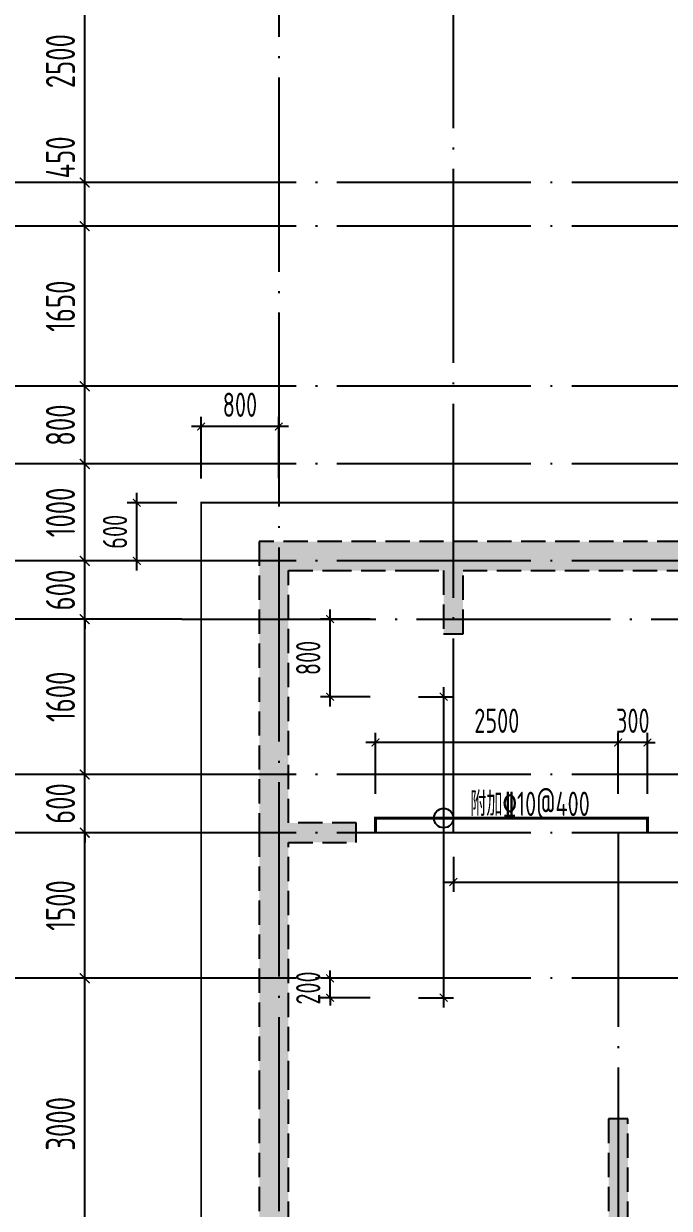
# Model space of a CAD drawing. Extents: x -1058961 to 23600, y -449123 to 2751847.
# Drawn here: x -534723 to -528068, y 22994 to 35200 of the extents above; entities that cross this region are included whole.
import ezdxf

# ---------------------------------------------------------------- set-up
doc = ezdxf.new("R2010")
doc.units = 0
doc.header["$LTSCALE"] = 1000
doc.linetypes.add('DASH', pattern=[0.35, 0.25, -0.1])
doc.linetypes.add('DOTE', pattern=[2.42, 2, -0.2, 0.02, -0.2])
doc.layers.get('0').update_dxf_attribs({"linetype": 'CONTINUOUS'})
doc.layers.get('DEFPOINTS').update_dxf_attribs({"linetype": 'CONTINUOUS'})
for name, color, linetype in [('A-AXIS', 1, 'CONTINUOUS'), ('A-DOTE', 10, 'DOTE'), ('S-B板配筋', 6, 'CONTINUOUS'), ('S-B板配筋号', 7, 'CONTINUOUS'), ('S-J基础底板', 5, 'CONTINUOUS'), ('S-J基础底板标注', 3, 'CONTINUOUS'), ('S-Q墙填充', 252, 'CONTINUOUS'), ('S-Q墙实线', 6, 'CONTINUOUS'), ('S-Q墙虚线', 6, 'DASH'), ('S-Y一般标注', 3, 'CONTINUOUS')]:
    doc.layers.add(name, color=color, linetype=linetype)
doc.styles.add('TSSD_DIMENSION', font='Tssdeng.shx', dxfattribs={"width": 0.7, "bigfont": 'tssdchn.shx'})
doc.styles.add('TSSD_REIN', font='tssdeng.shx', dxfattribs={"width": 0.7, "height": 300, "bigfont": 'tssdchn.shx'})
doc.dimstyles.new('TSSD_100_100', dxfattribs={"dimtxt": 300, "dimasz": 100, "dimexe": 100, "dimexo": 250, "dimgap": 100, "dimtad": 1, "dimdec": 0, "dimzin": 0, "dimdsep": 46, "dimtxsty": 'TSSD_DIMENSION', "dimblk": 'ARCHTICK', "dimcen": 0, "dimdle": 100, "dimclrt": 7, "dimadec": 0, "dimazin": 0, "dimtfac": 1, "dimtdec": 0, "dimtix": 1, "dimtmove": 2, "dimatfit": 3, "dimldrblk": 'ARCHTICK', "dimfxl": 0, "dimtolj": 1, "dimtzin": 0, "dimarcsym": 0})
doc.dimstyles.new('TSSD_100_100$0', dxfattribs={"dimtxt": 300, "dimasz": 80, "dimexe": 100, "dimexo": 250, "dimgap": 100, "dimtad": 1, "dimdec": 0, "dimzin": 0, "dimdsep": 46, "dimtxsty": 'TSSD_DIMENSION', "dimblk": 'ARCHTICK', "dimcen": 0, "dimdle": 100, "dimclrd": 3, "dimclre": 3, "dimclrt": 7, "dimadec": 0, "dimazin": 0, "dimtfac": 1, "dimtdec": 0, "dimtix": 1, "dimtmove": 2, "dimatfit": 3, "dimldrblk": 'ARCHTICK', "dimfxl": 0, "dimtolj": 1, "dimtzin": 0, "dimarcsym": 0})

# ---------------------------------------------------------------- blocks, each defined once
blk = doc.blocks.new('_ArchTick')
at = {"color": 0, "linetype": 'ByBlock', "const_width": 0.15}
blk.add_lwpolyline([(-0.5, -0.5), (0.5, 0.5)], dxfattribs=at)
blk = doc.blocks.new('*D677')
at = {"layer": 'DEFPOINTS', "color": 0, "ltscale": 0.5}
for p in [(-530902, 28265), (-530902, 25164), (-530394, 25164)]:
    blk.add_point(p, dxfattribs=at)
at = {"layer": 'S-J基础底板标注', "color": 3, "lineweight": -2, "ltscale": 0.5}
for p, q in [((-530394, 28365), (-530394, 25064)), ((-530652, 28265), (-530294, 28265)), ((-530652, 25164), (-530294, 25164))]:
    blk.add_line(p, q, dxfattribs=at)
at = {"layer": 'S-J基础底板标注', "color": 3, "lineweight": -2, "ltscale": 0.5, "xscale": 80, "yscale": 80, "zscale": 80}
for p, rotation in [((-530394, 28265), 90), ((-530394, 25164), 270)]:
    blk.add_blockref('_ArchTick', p, dxfattribs=dict(at, rotation=rotation))
blk = doc.blocks.new('*D619')
at = {"layer": 'DEFPOINTS', "color": 0}
for p in [(-531565, 25365), (-530902, 25365), (-530902, 25164)]:
    blk.add_point(p, dxfattribs=at)
at = {"layer": 'S-J基础底板标注', "color": 3, "lineweight": -2}
for p, q in [((-531565, 25365), (-531565, 25445)), ((-531152, 25365), (-531665, 25365)), ((-531565, 25164), (-531565, 25365)), ((-531152, 25164), (-531665, 25164)), ((-531565, 25164), (-531565, 25084))]:
    blk.add_line(p, q, dxfattribs=at)
at = {"layer": 'S-J基础底板标注', "color": 3, "lineweight": -2, "xscale": 80, "yscale": 80, "zscale": 80}
for p, rotation in [((-531565, 25365), 269.9999160272177), ((-531565, 25164), 89.99991602721767)]:
    blk.add_blockref('_ArchTick', p, dxfattribs=dict(at, rotation=rotation))
at = {"layer": 'S-J基础底板标注', "color": 7, "insert": (-531790, 25264), "char_height": 250, "attachment_point": 5, "rotation": 89.9999, "style": 'TSSD_DIMENSION'}
blk.add_mtext('\\A1;200', dxfattribs=at)
blk = doc.blocks.new('*D620')
at = {"layer": 'DEFPOINTS', "color": 0}
for p in [(-531096, 27793), (-531096, 27015), (-528596, 27015)]:
    blk.add_point(p, dxfattribs=at)
at = {"layer": 'S-J基础底板标注', "color": 3, "lineweight": -2}
for p, q in [((-531096, 27265), (-531096, 27893)), ((-528596, 27265), (-528596, 27893)), ((-528496, 27793), (-531196, 27793))]:
    blk.add_line(p, q, dxfattribs=at)
at = {"layer": 'S-J基础底板标注', "color": 3, "lineweight": -2, "xscale": 80, "yscale": 80, "zscale": 80}
for p, rotation in [((-531096, 27793), 180.0000000010958), ((-528596, 27793), 1.095763479952439e-09)]:
    blk.add_blockref('_ArchTick', p, dxfattribs=dict(at, rotation=rotation))
at = {"layer": 'S-J基础底板标注', "color": 7, "insert": (-529846, 28018), "char_height": 250, "attachment_point": 5, "rotation": 0, "style": 'TSSD_DIMENSION'}
blk.add_mtext('\\A1;2500', dxfattribs=at)
blk = doc.blocks.new('*D621')
at = {"layer": 'DEFPOINTS', "color": 0}
for p in [(-531565, 29065), (-530902, 29065), (-530902, 28265)]:
    blk.add_point(p, dxfattribs=at)
at = {"layer": 'S-J基础底板标注', "color": 3, "lineweight": -2}
for p, q in [((-531152, 29065), (-531665, 29065)), ((-531565, 28165), (-531565, 29165)), ((-531152, 28265), (-531665, 28265))]:
    blk.add_line(p, q, dxfattribs=at)
at = {"layer": 'S-J基础底板标注', "color": 3, "lineweight": -2, "xscale": 80, "yscale": 80, "zscale": 80}
for p, rotation in [((-531565, 29065), 89.99911206633702), ((-531565, 28265), 269.999112066337)]:
    blk.add_blockref('_ArchTick', p, dxfattribs=dict(at, rotation=rotation))
at = {"layer": 'S-J基础底板标注', "color": 7, "insert": (-531790, 28665), "char_height": 250, "attachment_point": 5, "rotation": 89.9991, "style": 'TSSD_DIMENSION'}
blk.add_mtext('\\A1;800', dxfattribs=at)
blk = doc.blocks.new('*D634')
at = {"layer": 'DEFPOINTS', "color": 0}
for p in [(-532894, 31049), (-532893, 30265), (-532093, 30266)]:
    blk.add_point(p, dxfattribs=at)
at = {"layer": 'S-J基础底板标注', "color": 3, "lineweight": -2}
for p, q in [((-532893, 30515), (-532894, 31149)), ((-532093, 30516), (-532094, 31150)), ((-531994, 31050), (-532994, 31049))]:
    blk.add_line(p, q, dxfattribs=at)
at = {"layer": 'S-J基础底板标注', "color": 3, "lineweight": -2, "xscale": 80, "yscale": 80, "zscale": 80}
for p, rotation in [((-532894, 31049), 180.0954779077753), ((-532094, 31050), 0.09547790777525655)]:
    blk.add_blockref('_ArchTick', p, dxfattribs=dict(at, rotation=rotation))
at = {"layer": 'S-J基础底板标注', "color": 7, "insert": (-532494, 31274), "char_height": 250, "attachment_point": 5, "rotation": 0.0955, "style": 'TSSD_DIMENSION'}
blk.add_mtext('\\A1;800', dxfattribs=at)
blk = doc.blocks.new('*D651')
at = {"layer": 'DEFPOINTS', "color": 0}
for p in [(-533557, 30265), (-532894, 30265), (-532894, 29665)]:
    blk.add_point(p, dxfattribs=at)
at = {"layer": 'S-J基础底板标注', "color": 3, "lineweight": -2}
for p, q in [((-533557, 29565), (-533557, 30365)), ((-533144, 30265), (-533657, 30265)), ((-533144, 29665), (-533657, 29665))]:
    blk.add_line(p, q, dxfattribs=at)
at = {"layer": 'S-J基础底板标注', "color": 3, "lineweight": -2, "xscale": 80, "yscale": 80, "zscale": 80}
for p, rotation in [((-533557, 30265), 90), ((-533557, 29665), 270)]:
    blk.add_blockref('_ArchTick', p, dxfattribs=dict(at, rotation=rotation))
at = {"layer": 'S-J基础底板标注', "color": 7, "insert": (-533782, 29965), "char_height": 250, "attachment_point": 5, "rotation": 90, "style": 'TSSD_DIMENSION'}
blk.add_mtext('\\A1;600', dxfattribs=at)
blk = doc.blocks.new('*D652')
at = {"layer": 'DEFPOINTS', "color": 0}
for p in [(-528594, 27793), (-528594, 27015), (-528293, 27015)]:
    blk.add_point(p, dxfattribs=at)
at = {"layer": 'S-J基础底板标注', "color": 3, "lineweight": -2}
for p, q in [((-528594, 27265), (-528594, 27893)), ((-528293, 27265), (-528293, 27893)), ((-528594, 27793), (-528674, 27793)), ((-528293, 27793), (-528594, 27793)), ((-528293, 27793), (-528213, 27793))]:
    blk.add_line(p, q, dxfattribs=at)
at = {"layer": 'S-J基础底板标注', "color": 3, "lineweight": -2, "xscale": 80, "yscale": 80, "zscale": 80}
for p, rotation in [((-528594, 27793), 1.459594709979785e-09), ((-528293, 27793), 180.0000000014596)]:
    blk.add_blockref('_ArchTick', p, dxfattribs=dict(at, rotation=rotation))
at = {"layer": 'S-J基础底板标注', "color": 7, "insert": (-528444, 28018), "char_height": 250, "attachment_point": 5, "rotation": 0, "style": 'TSSD_DIMENSION'}
blk.add_mtext('\\A1;300', dxfattribs=at)
blk = doc.blocks.new('*D3149')
at = {"layer": 'DEFPOINTS', "color": 0}
for p in [(2600, 10900), (3600, 10900), (3600, 9400)]:
    blk.add_point(p, dxfattribs=at)
at = {"layer": 'S-Y一般标注', "color": 0, "lineweight": -2}
for p, q in [((2600, 9300), (2600, 11000)), ((3350, 10900), (2500, 10900)), ((3350, 9400), (2500, 9400))]:
    blk.add_line(p, q, dxfattribs=at)
at = {"layer": 'S-Y一般标注', "color": 0, "lineweight": -2, "xscale": 100, "yscale": 100, "zscale": 100}
for p, rotation in [((2600, 10900), 90), ((2600, 9400), 270)]:
    blk.add_blockref('_ArchTick', p, dxfattribs=dict(at, rotation=rotation))
at = {"layer": 'S-Y一般标注', "color": 7, "insert": (2350, 10150), "char_height": 300, "attachment_point": 5, "rotation": 90, "style": 'TSSD_DIMENSION'}
blk.add_mtext('\\A1;1500', dxfattribs=at)
blk = doc.blocks.new('*D3150')
at = {"layer": 'DEFPOINTS', "color": 0}
for p in [(2600, 11500), (3600, 11500), (3600, 10900)]:
    blk.add_point(p, dxfattribs=at)
at = {"layer": 'S-Y一般标注', "color": 0, "lineweight": -2}
for p, q in [((2600, 11500), (2600, 11600)), ((3350, 11500), (2500, 11500)), ((2600, 10900), (2600, 11500)), ((3350, 10900), (2500, 10900)), ((2600, 10900), (2600, 10800))]:
    blk.add_line(p, q, dxfattribs=at)
at = {"layer": 'S-Y一般标注', "color": 0, "lineweight": -2, "xscale": 100, "yscale": 100, "zscale": 100}
for p, rotation in [((2600, 11500), 270), ((2600, 10900), 90)]:
    blk.add_blockref('_ArchTick', p, dxfattribs=dict(at, rotation=rotation))
at = {"layer": 'S-Y一般标注', "color": 7, "insert": (2350, 11200), "char_height": 300, "attachment_point": 5, "rotation": 90, "style": 'TSSD_DIMENSION'}
blk.add_mtext('\\A1;600', dxfattribs=at)
blk = doc.blocks.new('*D3151')
at = {"layer": 'DEFPOINTS', "color": 0}
for p in [(2600, 13100), (3600, 13100), (3600, 11500)]:
    blk.add_point(p, dxfattribs=at)
at = {"layer": 'S-Y一般标注', "color": 0, "lineweight": -2}
for p, q in [((2600, 11400), (2600, 13200)), ((3350, 13100), (2500, 13100)), ((3350, 11500), (2500, 11500))]:
    blk.add_line(p, q, dxfattribs=at)
at = {"layer": 'S-Y一般标注', "color": 0, "lineweight": -2, "xscale": 100, "yscale": 100, "zscale": 100}
for p, rotation in [((2600, 13100), 90), ((2600, 11500), 270)]:
    blk.add_blockref('_ArchTick', p, dxfattribs=dict(at, rotation=rotation))
at = {"layer": 'S-Y一般标注', "color": 7, "insert": (2350, 12300), "char_height": 300, "attachment_point": 5, "rotation": 90, "style": 'TSSD_DIMENSION'}
blk.add_mtext('\\A1;1600', dxfattribs=at)
blk = doc.blocks.new('*D3152')
at = {"layer": 'DEFPOINTS', "color": 0}
for p in [(2600, 13700), (3600, 13700), (3600, 13100)]:
    blk.add_point(p, dxfattribs=at)
at = {"layer": 'S-Y一般标注', "color": 0, "lineweight": -2}
for p, q in [((2600, 13700), (2600, 13800)), ((3350, 13700), (2500, 13700)), ((2600, 13100), (2600, 13700)), ((3350, 13100), (2500, 13100)), ((2600, 13100), (2600, 13000))]:
    blk.add_line(p, q, dxfattribs=at)
at = {"layer": 'S-Y一般标注', "color": 0, "lineweight": -2, "xscale": 100, "yscale": 100, "zscale": 100}
for p, rotation in [((2600, 13700), 270), ((2600, 13100), 90)]:
    blk.add_blockref('_ArchTick', p, dxfattribs=dict(at, rotation=rotation))
at = {"layer": 'S-Y一般标注', "color": 7, "insert": (2350, 13400), "char_height": 300, "attachment_point": 5, "rotation": 90, "style": 'TSSD_DIMENSION'}
blk.add_mtext('\\A1;600', dxfattribs=at)
blk = doc.blocks.new('*D3153')
at = {"layer": 'DEFPOINTS', "color": 0}
for p in [(2600, 14700), (3600, 14700), (3600, 13700)]:
    blk.add_point(p, dxfattribs=at)
at = {"layer": 'S-Y一般标注', "color": 0, "lineweight": -2}
for p, q in [((2600, 13600), (2600, 14800)), ((3350, 14700), (2500, 14700)), ((3350, 13700), (2500, 13700))]:
    blk.add_line(p, q, dxfattribs=at)
at = {"layer": 'S-Y一般标注', "color": 0, "lineweight": -2, "xscale": 100, "yscale": 100, "zscale": 100}
for p, rotation in [((2600, 14700), 90), ((2600, 13700), 270)]:
    blk.add_blockref('_ArchTick', p, dxfattribs=dict(at, rotation=rotation))
at = {"layer": 'S-Y一般标注', "color": 7, "insert": (2350, 14200), "char_height": 300, "attachment_point": 5, "rotation": 90, "style": 'TSSD_DIMENSION'}
blk.add_mtext('\\A1;1000', dxfattribs=at)
blk = doc.blocks.new('*D3155')
at = {"layer": 'DEFPOINTS', "color": 0}
for p in [(2600, 15500), (3600, 15500), (3600, 14700)]:
    blk.add_point(p, dxfattribs=at)
at = {"layer": 'S-Y一般标注', "color": 0, "lineweight": -2}
for p, q in [((2600, 14600), (2600, 15600)), ((3350, 15500), (2500, 15500)), ((3350, 14700), (2500, 14700))]:
    blk.add_line(p, q, dxfattribs=at)
at = {"layer": 'S-Y一般标注', "color": 0, "lineweight": -2, "xscale": 100, "yscale": 100, "zscale": 100}
for p, rotation in [((2600, 15500), 90), ((2600, 14700), 270)]:
    blk.add_blockref('_ArchTick', p, dxfattribs=dict(at, rotation=rotation))
at = {"layer": 'S-Y一般标注', "color": 7, "insert": (2350, 15100), "char_height": 300, "attachment_point": 5, "rotation": 90, "style": 'TSSD_DIMENSION'}
blk.add_mtext('\\A1;800', dxfattribs=at)
blk = doc.blocks.new('*D3156')
at = {"layer": 'DEFPOINTS', "color": 0}
for p in [(2600, 17600), (3600, 17600), (3600, 17150)]:
    blk.add_point(p, dxfattribs=at)
at = {"layer": 'S-Y一般标注', "color": 0, "lineweight": -2}
for p, q in [((2600, 17050), (2600, 17700)), ((3350, 17600), (2500, 17600)), ((3350, 17150), (2500, 17150))]:
    blk.add_line(p, q, dxfattribs=at)
at = {"layer": 'S-Y一般标注', "color": 0, "lineweight": -2, "xscale": 100, "yscale": 100, "zscale": 100}
for p, rotation in [((2600, 17600), 90), ((2600, 17150), 270)]:
    blk.add_blockref('_ArchTick', p, dxfattribs=dict(at, rotation=rotation))
at = {"layer": 'S-Y一般标注', "color": 7, "insert": (2350, 17858), "char_height": 300, "attachment_point": 5, "rotation": 90, "style": 'TSSD_DIMENSION'}
blk.add_mtext('\\A1;450', dxfattribs=at)
blk = doc.blocks.new('*D3157')
at = {"layer": 'DEFPOINTS', "color": 0}
for p in [(2600, 20100), (3600, 20100), (3600, 17600)]:
    blk.add_point(p, dxfattribs=at)
at = {"layer": 'S-Y一般标注', "color": 0, "lineweight": -2}
for p, q in [((2600, 17500), (2600, 20200)), ((3350, 20100), (2500, 20100)), ((3350, 17600), (2500, 17600))]:
    blk.add_line(p, q, dxfattribs=at)
at = {"layer": 'S-Y一般标注', "color": 0, "lineweight": -2, "xscale": 100, "yscale": 100, "zscale": 100}
for p, rotation in [((2600, 20100), 90), ((2600, 17600), 270)]:
    blk.add_blockref('_ArchTick', p, dxfattribs=dict(at, rotation=rotation))
at = {"layer": 'S-Y一般标注', "color": 7, "insert": (2350, 18850), "char_height": 300, "attachment_point": 5, "rotation": 90, "style": 'TSSD_DIMENSION'}
blk.add_mtext('\\A1;2500', dxfattribs=at)
blk = doc.blocks.new('*D3159')
at = {"layer": 'DEFPOINTS', "color": 0}
for p in [(2600, 9400), (3600, 9400), (3600, 6400)]:
    blk.add_point(p, dxfattribs=at)
at = {"layer": 'S-Y一般标注', "color": 0, "lineweight": -2}
for p, q in [((3350, 9400), (2500, 9400)), ((2600, 6300), (2600, 9500)), ((3350, 6400), (2500, 6400))]:
    blk.add_line(p, q, dxfattribs=at)
at = {"layer": 'S-Y一般标注', "color": 0, "lineweight": -2, "xscale": 100, "yscale": 100, "zscale": 100}
for p, rotation in [((2600, 9400), 90), ((2600, 6400), 270)]:
    blk.add_blockref('_ArchTick', p, dxfattribs=dict(at, rotation=rotation))
at = {"layer": 'S-Y一般标注', "color": 7, "insert": (2350, 7900), "char_height": 300, "attachment_point": 5, "rotation": 90, "style": 'TSSD_DIMENSION'}
blk.add_mtext('\\A1;3000', dxfattribs=at)
blk = doc.blocks.new('*D3194')
at = {"layer": 'DEFPOINTS', "color": 0}
for p in [(2600, 17150), (3600, 17150), (3600, 15500)]:
    blk.add_point(p, dxfattribs=at)
at = {"layer": 'S-Y一般标注', "color": 0, "lineweight": -2}
for p, q in [((2600, 15400), (2600, 17250)), ((3350, 17150), (2500, 17150)), ((3350, 15500), (2500, 15500))]:
    blk.add_line(p, q, dxfattribs=at)
at = {"layer": 'S-Y一般标注', "color": 0, "lineweight": -2, "xscale": 100, "yscale": 100, "zscale": 100}
for p, rotation in [((2600, 17150), 90), ((2600, 15500), 270)]:
    blk.add_blockref('_ArchTick', p, dxfattribs=dict(at, rotation=rotation))
at = {"layer": 'S-Y一般标注', "color": 7, "insert": (2350, 16325), "char_height": 300, "attachment_point": 5, "rotation": 90, "style": 'TSSD_DIMENSION'}
blk.add_mtext('\\A1;1650', dxfattribs=at)
blk = doc.blocks.new('*D2779')
at = {"layer": 'DEFPOINTS', "color": 0, "ltscale": 0.5}
for p in [(-530294, 26865), (-522794, 26865), (-522794, 26356)]:
    blk.add_point(p, dxfattribs=at)
at = {"layer": 'S-J基础底板标注', "color": 3, "lineweight": -2, "ltscale": 0.5}
for p, q in [((-530294, 26615), (-530294, 26256)), ((-522794, 26615), (-522794, 26256)), ((-530394, 26356), (-522694, 26356))]:
    blk.add_line(p, q, dxfattribs=at)
at = {"layer": 'S-J基础底板标注', "color": 3, "lineweight": -2, "ltscale": 0.5, "xscale": 80, "yscale": 80, "zscale": 80}
for p, rotation in [((-530294, 26356), 180.0001794921732), ((-522794, 26356), 0.0001794921732628948)]:
    blk.add_blockref('_ArchTick', p, dxfattribs=dict(at, rotation=rotation))
blk = doc.blocks.new('20210824.17211196')
at = {"layer": 'S-Q墙填充', "ltscale": 0.5}
h = blk.add_hatch(dxfattribs=at)
h.set_pattern_fill('ARMORED', color=252, scale=30, style=0)
h.set_pattern_definition([(50, (48278.55, 29260.87), (215.17805, -18.82564), [22.5, -247.5]), (355, (48278.55, 29260.87), (-41.6254, 225.65764), [18, -198]), (100.4514, (48296.48, 29259.3), (173.5528, 206.83186), [19.12206, -210.34263]), (46.1842, (48278.55, 29320.87), (320.1723, -49.6557), [33.75, -371.25]), (96.6356, (48305.23, 29316.73), (280.3988, 292.2354), [28.6831, -315.5139]), (351.1842, (48278.55, 29320.87), (280.3986, 292.2356), [27, -297]), (21, (48308.55, 29305.87), (179.07212, -120.78567), [22.5, -247.5]), (326, (48308.55, 29305.87), (72.9946, 217.545), [18, -198]), (71.4514, (48323.47, 29295.8), (252.0668, 96.75915), [19.12206, -210.34263]), (37.5, (48278.55, 29260.87), (3.647957, 99.868156), [0, -195.6, 0, -201, 0, -198.75]), (7.5, (48278.55, 29260.87), (78.92086, 118.32351), [0, -114.6, 0, -191.1, 0, -75.75]), (327.5, (48211.65, 29260.87), (160.14673, -6.76646), [0, -75, 0, -234, 0, -310.5]), (317.5, (48181.65, 29260.87), (174.95585, 30.0315), [0, -97.5, 0, -155.4, 0, -220.5]), (45, (48278.55, 29260.87), (-106.06602, 106.06602), [])])
h.paths.add_polyline_path([(147542, 66729), (145942, 66729), (145542, 66729), (142642, 66729), (142192, 66729), (141292, 66729), (140842, 66729), (139342, 66729), (139342, 67529), (139342, 68529), (138692, 68529), (137042, 68529), (136442, 68529), (136442, 68779), (133242, 68779), (133242, 68529), (132642, 68529), (131042, 68529), (130342, 68529), (130342, 67529), (130342, 66729), (117642, 66729), (117192, 66729), (116292, 66729), (115842, 66729), (114342, 66729), (114342, 67529), (114342, 68529), (113692, 68529), (112042, 68529), (111442, 68529), (111442, 68779), (108242, 68779), (108242, 68529), (107642, 68529), (106042, 68529), (105342, 68529), (105342, 67529), (105342, 66729), (97142, 66729), (97142, 63729), (97142, 61129), (97142, 59029), (99942, 59029), (106442, 59029), (106442, 57829), (107492, 57829), (109842, 57829), (112192, 57829), (113242, 57829), (113242, 59029), (118842, 59029), (119742, 59029), (122342, 59029), (124942, 59029), (125842, 59029), (131442, 59029), (131442, 57829), (132492, 57829), (134842, 57829), (137192, 57829), (138242, 57829), (138242, 59029), (143842, 59029), (144742, 59029), (147542, 59029)])
h.paths.add_polyline_path([(100942, 59329), (100942, 60779), (100742, 60779), (100742, 59329), (99942, 59329), (97442, 59329), (97442, 61129), (97442, 63629), (98142, 63629), (98142, 63829), (97442, 63829), (97442, 66429), (97842, 66429), (98742, 66429), (99042, 66429), (99042, 65779), (99242, 65779), (99242, 66429), (101942, 66429), (101942, 63629), (102142, 63629), (102142, 66429), (102492, 66429), (103392, 66429), (103742, 66429), (103742, 65629), (103942, 65629), (103942, 66429), (105642, 66429), (105642, 67529), (105642, 68229), (106042, 68229), (107642, 68229), (108342, 68229), (108342, 67029), (108542, 67029), (108542, 68329), (108542, 68479), (111142, 68479), (111142, 68329), (111142, 67029), (111342, 67029), (111342, 68229), (112042, 68229), (113692, 68229), (114042, 68229), (114042, 67529), (114042, 66429), (115742, 66429), (115742, 65629), (115942, 65629), (115942, 66429), (116292, 66429), (117192, 66429), (117542, 66429), (117542, 63629), (117742, 63629), (117742, 66429), (120442, 66429), (120442, 63629), (120642, 63629), (120642, 66429), (120942, 66429), (121942, 66429), (122242, 66429), (122242, 66429), (122442, 66429), (122442, 66429), (122742, 66429), (123742, 66429), (124042, 66429), (124042, 63629), (124242, 63629), (124242, 66429), (126942, 66429), (126942, 63629), (127142, 63629), (127142, 66429), (127492, 66429), (128392, 66429), (128742, 66429), (128742, 65629), (128942, 65629), (128942, 66429), (130642, 66429), (130642, 67529), (130642, 68229), (131042, 68229), (132642, 68229), (133342, 68229), (133342, 67029), (133542, 67029), (133542, 68479), (136142, 68479), (136142, 67029), (136342, 67029), (136342, 68229), (137042, 68229), (138692, 68229), (139042, 68229), (139042, 67529), (139042, 66429), (140742, 66429), (140742, 65629), (140942, 65629), (140942, 66429), (141292, 66429), (142192, 66429), (142542, 66429), (142542, 63629), (142742, 63629), (142742, 66429), (145442, 66429), (145442, 65779), (145642, 65779), (145642, 66429), (145942, 66429), (146842, 66429), (147242, 66429), (147242, 63829), (146542, 63829), (146542, 63629), (147242, 63629), (147242, 61129), (147242, 59329), (144742, 59329), (143942, 59329), (143942, 60779), (143742, 60779), (143742, 59329), (138242, 59329), (138242, 59579), (137942, 59579), (137942, 59229), (137942, 58129), (137192, 58129), (134842, 58129), (132492, 58129), (131742, 58129), (131742, 59229), (131742, 59579), (131442, 59579), (131442, 59329), (125942, 59329), (125942, 60779), (125742, 60779), (125742, 59329), (124942, 59329), (122342, 59329), (119742, 59329), (118942, 59329), (118942, 60779), (118742, 60779), (118742, 59329), (113242, 59329), (113242, 59579), (112942, 59579), (112942, 59229), (112942, 58129), (112192, 58129), (109842, 58129), (107492, 58129), (106742, 58129), (106742, 59229), (106742, 59579), (106442, 59579), (106442, 59329)], flags=16)
at = {"layer": 'S-Q墙虚线', "color": 6}
for points in [[(111442, 68779), (108242, 68779), (108242, 68529), (107642, 68529), (106042, 68529), (105342, 68529), (105342, 67529), (105342, 66729), (97142, 66729), (97142, 63729), (97142, 61129), (97142, 59029), (99942, 59029), (106442, 59029), (106442, 57829), (107492, 57829), (109842, 57829)], [(98742, 66429), (99042, 66429), (99042, 65779), (99242, 65779), (99242, 66429), (101942, 66429)], [(109842, 58129), (107492, 58129), (106742, 58129), (106742, 59229), (106742, 59579), (106442, 59579), (106442, 59329), (100942, 59329), (100942, 60779), (100742, 60779), (100742, 59329), (99942, 59329), (97442, 59329), (97442, 61129), (97442, 63629), (98142, 63629), (98142, 63829), (97442, 63829), (97442, 66429), (97842, 66429), (98742, 66429)]]:
    blk.add_lwpolyline(points, dxfattribs=at)
blk = doc.blocks.new('20210726.16350016')
at = {"layer": 'A-AXIS'}
for p, q in [((3600, 17600), (800, 17600)), ((3600, 17150), (800, 17150)), ((3600, 15500), (800, 15500)), ((3600, 14700), (800, 14700)), ((3600, 13700), (800, 13700)), ((3600, 13100.3), (800, 13100.3)), ((3600, 11500), (800, 11500)), ((3600, 10900), (800, 10900)), ((3600, 9400), (800, 9400))]:
    blk.add_line(p, q, dxfattribs=at)
at = {"layer": 'A-DOTE'}
for p, q in [((4600, 21100), (4600, 3600)), ((6400, 10900), (6400, 21100)), ((55600, 17600), (3600, 17600)), ((55600, 17150), (3600, 17150)), ((55600, 15500), (3600, 15500)), ((55600, 14700), (3600, 14700)), ((55600, 13700), (3600, 13700)), ((3600, 13100.3), (55600, 13100.3)), ((55600, 11500), (3600, 11500)), ((55600, 10900), (3600, 10900)), ((8100, 10900), (8100, 3600)), ((55600, 9400), (3600, 9400))]:
    blk.add_line(p, q, dxfattribs=at)
at = {"layer": 'S-Y一般标注'}
for base, p1, p2, picture, middle in [((2600, 20100), (3600, 17600), (3600, 20100), '*D3157', (2350, 18850)), ((2600, 17150), (3600, 15500), (3600, 17150), '*D3194', (2350, 16325)), ((2600, 15500), (3600, 14700), (3600, 15500), '*D3155', (2350, 15100)), ((2600, 14700), (3600, 13700), (3600, 14700), '*D3153', (2350, 14200)), ((2600, 13700), (3600, 13100.3), (3600, 13700), '*D3152', (2350, 13400.2)), ((2600, 13100.3), (3600, 11500), (3600, 13100.3), '*D3151', (2350, 12300.2)), ((2600, 11500), (3600, 10900), (3600, 11500), '*D3150', (2350, 11200)), ((2600, 10900), (3600, 9400), (3600, 10900), '*D3149', (2350, 10150)), ((2600, 9400), (3600, 6400), (3600, 9400), '*D3159', (2350, 7900))]:
    dim = blk.add_linear_dim(base=base, p1=p1, p2=p2, angle=90, dimstyle='TSSD_100_100', dxfattribs=at)
    dim.commit()
    dim.dimension.update_dxf_attribs({"geometry": picture, "text_midpoint": middle})
dim = blk.add_linear_dim(base=(2600, 17600), p1=(3600, 17150), p2=(3600, 17600), angle=90, dimstyle='TSSD_100_100', dxfattribs=at)
dim.commit()
dim.dimension.update_dxf_attribs({"geometry": '*D3156', "text_midpoint": (2350, 17858.1), "dimtype": 160})

msp = doc.modelspace()

# ---------------------------------------------------------------- linework, layer by layer
at = {"layer": 'S-B板配筋', "const_width": 30}
msp.add_lwpolyline([(-528293.38, 26864.53), (-528293.38, 27014.53), (-531096.04, 27014.53), (-531096.04, 26864.53)], dxfattribs=at)
at = {"layer": 'S-J基础底板', "const_width": 20}
msp.add_lwpolyline([(-523693.85, 20264.52), (-515493.82, 20264.52), (-515493.87, 21764.42), (-498693.81, 21764.64), (-498693.85, 20264.44), (-490493.85, 20264.56), (-490493.85, 21564.49), (-481193.87, 21564.53), (-481193.82, 30264.53), (-489493.84, 30264.53), (-489493.84, 32514.53), (-499693.84, 32514.53), (-499693.84, 30264.53), (-514493.84, 30264.53), (-514493.84, 32514.53), (-524693.84, 32514.53), (-524693.84, 30264.53), (-532893.84, 30264.53), (-532893.84, 21564.53), (-523693.81, 21564.53)], close=True, dxfattribs=at)
at = {"layer": 'S-J基础底板标注', "color": 2, "ltscale": 0.5}
msp.add_circle((-530394.1, 27014.53), 100, dxfattribs=at)

# ---------------------------------------------------------------- block references
at = {"layer": 'A-DOTE'}
msp.add_blockref('20210726.16350016', (-536693.83, 15964.46), dxfattribs=at)
at = {"layer": 'S-Q墙实线'}
msp.add_blockref('20210824.17211196', (-629436.13, -36864.48), dxfattribs=at)

# ---------------------------------------------------------------- texts
at = {"layer": 'S-B板配筋号', "color": 1, "style": 'TSSD_REIN', "width": 0.7}
msp.add_text('附加%%13210@400', height=250, dxfattribs=at).set_placement((-530120, 27036.84))

# ---------------------------------------------------------------- dimensions: what is measured, and where the dimension line sits
at = {"layer": 'S-J基础底板标注'}
for p1, p2, distance, picture, middle in [((-532092.55, 30265.86), (-532892.94, 30264.53), -784.24, '*D634', (-532494.42, 31274.43)), ((-532893.84, 29664.53), (-532893.84, 30264.53), 663.65, '*D651', (-533782.49, 29964.53)), ((-530901.82, 28265.1), (-530901.81, 29064.77), 663.67, '*D621', (-531790.49, 28664.95)), ((-528595.84, 27014.53), (-531096.04, 27014.53), -778.4, '*D620', (-529845.94, 28017.92)), ((-528293.38, 27014.53), (-528593.84, 27014.53), -778.4, '*D652', (-528443.61, 28017.92)), ((-530901.82, 25164.4), (-530901.82, 25364.5), 663.65, '*D619', (-531790.47, 25264.45))]:
    dim = msp.add_aligned_dim(p1=p1, p2=p2, distance=distance, dimstyle='TSSD_100_100$0', override={"dimtxt": 250}, dxfattribs=at)
    dim.commit()
    dim.dimension.update_dxf_attribs({"geometry": picture, "text_midpoint": middle})
at = {"layer": 'S-J基础底板标注', "color": 2, "ltscale": 0.5}
for p1, p2, distance, picture, middle in [((-530901.82, 28265.1), (-530901.82, 25164.4), 507.98, '*D677', (-530393.84, 26714.75)), ((-530293.83, 26864.5), (-522793.66, 26864.53), -508.24, '*D2779', (-526543.74, 26356.27))]:
    dim = msp.add_aligned_dim(p1=p1, p2=p2, distance=distance, text=' ', dimstyle='TSSD_100_100$0', dxfattribs=at)
    dim.commit()
    dim.dimension.update_dxf_attribs({"geometry": picture, "text_midpoint": middle})

doc.saveas('drawing.dxf')
